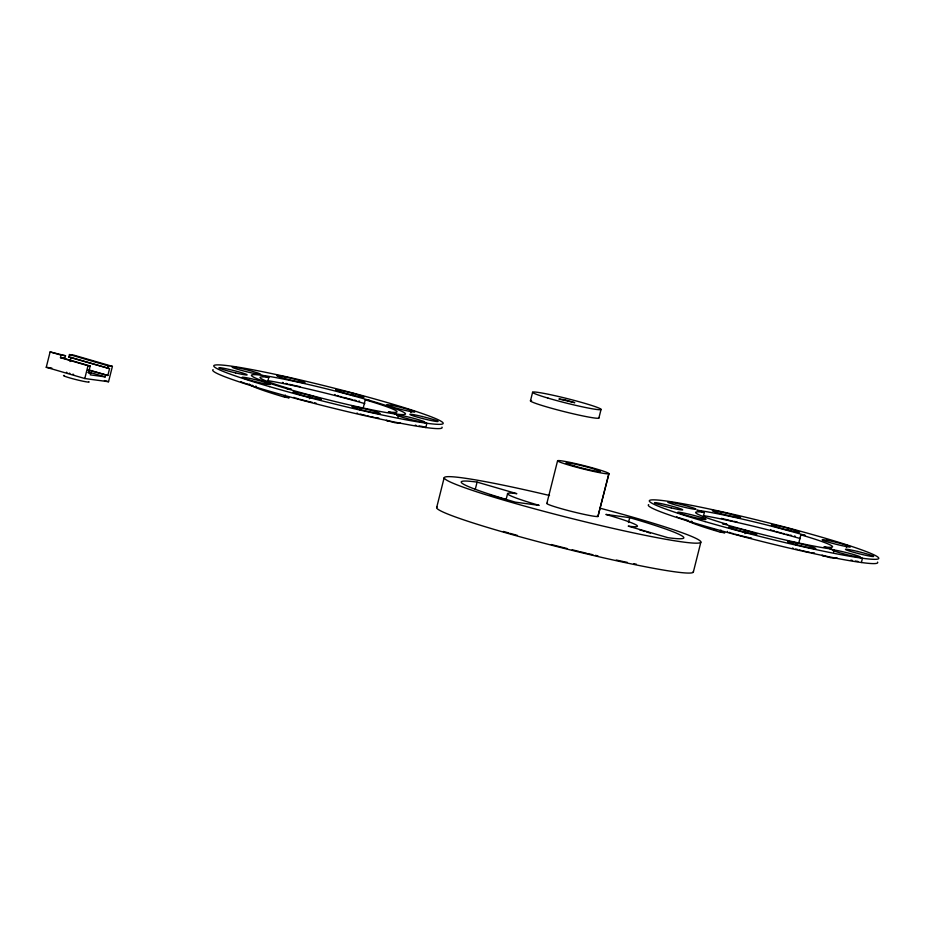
<?xml version="1.0" encoding="UTF-8"?>
<svg xmlns="http://www.w3.org/2000/svg" width="925" height="925" viewBox="0 0 925 925"><rect width="100%" height="100%" fill="white"/><g stroke="black" fill="none" stroke-linecap="round" stroke-linejoin="round"><path stroke-width="1.39" d="M87.748 369.954L107.843 375.469L109.555 368.636L68.82 357.119L69.468 354.553L73.861 355.154L112.399 366.369L108.537 381.736L84.788 378.522L46.25 367.294L50.112 351.928L65.525 355.732L64.877 358.287L60.483 357.697L61.119 355.131L65.525 355.732M69.988 361.513L71.017 357.408L109.555 368.636M84.788 378.522L88.002 365.71L90.211 366.011L88.488 372.844L90.685 373.133L90.257 374.845L105.219 376.88L105.647 375.168M107.358 368.335L108.005 365.78L112.399 366.369M267.556 382.268L268.782 377.388L261.44 375.249M284.865 379.03L285.397 376.903M249.415 384.176A79.4 5.122 14.1 0 0 282.53 396.536L284.784 397.207L285.316 395.067M309.401 398.71L310.199 395.507M352.564 395.553L353.096 393.414M359.987 409.925L360.53 407.786M363.12 408.387L365.259 399.854L369.665 400.444M398.074 417.163L398.617 415.036L394.559 413.857A79.4 5.122 14.1 0 1 288.901 389.252L284.669 388.003A79.4 5.122 14.1 0 1 259.971 375.064L262.423 375.377A79.4 5.122 14.1 0 1 368.081 399.982L372.312 401.23A79.4 5.122 14.1 0 1 397.01 414.157L394.559 413.857M410.862 412.527L411.394 410.388M436.669 507.547L444.173 477.658M475.253 489.429L477.092 482.11L516.832 493.684L516.034 493.58A66.958 4.324 14.1 0 0 536.824 504.703L539.148 505.374L515.341 502.148A114.688 7.4 14.1 0 1 477.092 482.11M530.464 400.86L532.603 392.316M506.033 499.789L507.571 493.696M546.848 503.454L557.578 460.766M598.914 417.938L601.065 409.393M547.126 503.292A26.467 1.711 14.1 0 0 568.759 510.704A26.467 1.711 14.1 0 0 597.92 516.508L608.916 473.658A26.467 1.711 14.1 0 0 571.766 462.766A26.467 1.711 14.1 0 0 568.181 464.87A26.467 1.711 14.1 0 0 608.638 473.82M597.92 516.508L608.916 473.658M628.48 522.533L629.705 517.653L605.887 514.427L608.211 515.109A66.958 4.324 14.1 0 1 629.012 526.232L628.214 526.117L667.954 537.691A114.688 7.4 14.1 0 0 629.705 517.653M703.139 517.248L704.364 512.369L697.022 510.23L698.005 510.357A79.4 5.122 14.1 0 1 803.652 534.962L805.236 535.425L800.842 534.835L798.691 543.368M693.357 572.032L700.872 542.143M720.436 514.011L720.968 511.883M685.413 519.607A79.4 5.122 14.1 0 0 718.101 531.517L720.367 532.187L720.899 530.048M744.972 533.69L745.781 530.488M788.135 530.534L788.667 528.395M795.569 544.906L796.101 542.767M833.656 552.144L834.188 550.017L830.13 548.837A79.4 5.122 14.1 0 1 724.483 524.232L722.506 523.654L726.911 524.244L725.119 523.712A70.578 4.556 14.1 0 1 703.162 512.219L704.364 512.369M846.433 547.507L846.976 545.368M861.383 562.516L862.458 558.249L858.4 557.058M598.105 516.439L598.186 516.347A26.467 1.711 14.1 0 0 597.423 515.699M268.782 377.388L267.591 377.238A70.578 4.556 14.1 0 0 289.537 388.731L291.329 389.263L286.935 388.673M830.13 548.837L831.298 548.988L823.955 546.848L824.973 546.976A70.578 4.556 14.1 0 0 803.016 535.471L800.842 534.835M68.82 357.119L71.017 357.408M284.784 397.207L289.19 397.808L287.397 397.276M46.25 367.294L51.835 368.058M720.367 532.187L724.761 532.788L722.968 532.257M806.091 551.577L805.663 551.485A14.557 0.937 14.1 0 1 803.004 550.872M345.707 397.993L345.256 397.877A14.557 0.937 14.1 0 1 343.51 397.392M302.81 400.086L303.261 400.201A14.557 0.937 14.1 0 0 309.667 401.785M781.29 532.973L780.839 532.858A14.557 0.937 14.1 0 1 779.081 532.372M738.393 535.066L738.844 535.182A14.557 0.937 14.1 0 0 741.596 535.887M395.715 414.007L388.373 411.868L389.39 411.995A70.578 4.556 14.1 0 0 367.445 400.49L365.259 399.854M422.829 422.078L426.876 423.268L425.812 427.535L423.107 426.749M69.468 354.553L108.005 365.78M50.112 351.928L61.119 355.131M62.68 357.998L90.211 366.011M60.483 357.697L88.002 365.71M89.945 370.254L107.843 375.469M88.696 372.07L105.219 376.88M87.933 372.336L90.685 373.133M104.409 380.533L108.537 381.736M490.019 495.048L506.461 499.835M680.395 518.185L679.782 517.988A14.557 0.937 14.1 0 1 678.719 517.618M244.512 383.112L244.212 383.008A14.557 0.937 14.1 0 1 242.674 382.464M88.615 381.609A13.239 0.856 14.1 0 1 75.85 379.551A13.239 0.856 14.1 0 1 64.322 375.481M73.618 374.417A13.239 0.856 14.1 0 1 72.832 374.197M69.884 373.353A13.239 0.856 14.1 0 1 69.213 373.157M66.935 372.417A13.239 0.856 14.1 0 1 66.473 372.255M877.559 562.123A118.25 7.631 14.1 0 1 761.136 541.264A118.25 7.631 14.1 0 1 648.679 504.634M857.984 561.417A14.557 0.937 14.1 0 1 857.567 561.359L857.093 561.302A14.557 0.937 14.1 0 1 855.371 561.024M852.48 560.457A14.557 0.937 14.1 0 1 850.838 560.099M837.206 558.076A79.4 5.122 14.1 0 1 830.442 557.683L821.805 555.382L822.822 555.509A70.578 4.556 14.1 0 0 824.742 555.717M715.95 530.118A70.578 4.556 14.1 0 1 713.788 529.435M795.095 536.118A14.557 0.937 14.1 0 1 794.459 536.014M791.546 535.436A14.557 0.937 14.1 0 1 789.892 535.078M788.146 534.685A14.557 0.937 14.1 0 1 786.331 534.257M784.493 533.806A14.557 0.937 14.1 0 1 782.643 533.332M778.237 532.141A14.557 0.937 14.1 0 1 775.89 531.447M774.491 531.019A14.557 0.937 14.1 0 1 772.733 530.43M771.092 529.794A14.557 0.937 14.1 0 1 770.606 529.551M692.073 521.411A14.557 0.937 14.1 0 1 691.148 521.191M688.385 520.486A14.557 0.937 14.1 0 1 687.483 520.243M685.714 519.769A14.557 0.937 14.1 0 1 684.038 519.295M683.24 519.064A14.557 0.937 14.1 0 1 681.043 518.393M677.493 517.144A14.557 0.937 14.1 0 1 676.614 516.613M703.717 515.664A79.4 5.122 14.1 0 1 800.403 538.604M751.562 538.096A14.557 0.937 14.1 0 1 750.187 537.841M748.649 537.529A14.557 0.937 14.1 0 1 746.128 536.974M745.249 536.766A14.557 0.937 14.1 0 1 742.521 536.118M737.942 534.939A14.557 0.937 14.1 0 1 735.352 534.234M733.745 533.771A14.557 0.937 14.1 0 1 732.276 533.32M730.97 532.904A14.557 0.937 14.1 0 1 729.339 532.349M727.559 531.54A14.557 0.937 14.1 0 1 727.432 531.378M814.509 552.942A14.557 0.937 14.1 0 1 811.56 552.664M809.629 552.317A14.557 0.937 14.1 0 1 806.519 551.682M801.166 550.421A14.557 0.937 14.1 0 1 799.316 549.959M797.489 549.485A14.557 0.937 14.1 0 1 795.72 549.011M793.222 548.305A14.557 0.937 14.1 0 1 792.447 548.074M736.994 521.873A14.557 0.937 14.1 0 1 733.768 521.295M732.207 520.972A14.557 0.937 14.1 0 1 731.386 520.787L730.542 520.602A14.557 0.937 14.1 0 1 729.663 520.405M728.773 520.197A14.557 0.937 14.1 0 1 725.107 519.307M724.183 519.075A14.557 0.937 14.1 0 1 721.465 518.358M268.146 380.695A79.4 5.122 14.1 0 1 364.82 403.624M315.992 403.115A14.557 0.937 14.1 0 1 314.604 402.861M312.257 402.375A14.557 0.937 14.1 0 1 310.557 401.993M302.359 399.97A14.557 0.937 14.1 0 1 299.769 399.253M298.162 398.791A14.557 0.937 14.1 0 1 296.023 398.132M294.798 397.727A14.557 0.937 14.1 0 1 293.768 397.368M400.409 423.13A79.4 5.122 14.1 0 1 394.859 422.702L386.234 420.401L387.251 420.528A70.578 4.556 14.1 0 0 389.159 420.736M378.764 417.984A14.557 0.937 14.1 0 1 375.989 417.684M374.047 417.337A14.557 0.937 14.1 0 1 370.937 416.701M369.214 416.308A14.557 0.937 14.1 0 1 367.422 415.892M365.583 415.452A14.557 0.937 14.1 0 1 362.82 414.747M361.918 414.504A14.557 0.937 14.1 0 1 360.137 414.03M357.651 413.325A14.557 0.937 14.1 0 1 356.877 413.093M256.491 386.43A14.557 0.937 14.1 0 1 255.566 386.211M252.802 385.505A14.557 0.937 14.1 0 1 251.901 385.262M250.132 384.788A14.557 0.937 14.1 0 1 248.455 384.314M247.657 384.083A14.557 0.937 14.1 0 1 245.472 383.413M241.922 382.164A14.557 0.937 14.1 0 1 241.043 381.574M441.977 427.142A118.25 7.631 14.1 0 1 325.554 406.283A118.25 7.631 14.1 0 1 213.108 369.653M422.413 426.437A14.557 0.937 14.1 0 1 421.985 426.39L421.511 426.321A14.557 0.937 14.1 0 1 419.129 425.916M416.1 425.303A14.557 0.937 14.1 0 1 415.267 425.118M300.255 386.696A14.557 0.937 14.1 0 1 297.434 386.153M296.636 385.991A14.557 0.937 14.1 0 1 295.803 385.806L294.959 385.621A14.557 0.937 14.1 0 1 293.202 385.216M292.288 385.008A14.557 0.937 14.1 0 1 289.537 384.326M287.698 383.863A14.557 0.937 14.1 0 1 285.894 383.378M283.327 382.672A14.557 0.937 14.1 0 1 282.518 382.441M359.513 401.138A14.557 0.937 14.1 0 1 358.888 401.034M355.963 400.456A14.557 0.937 14.1 0 1 354.31 400.097M352.564 399.704A14.557 0.937 14.1 0 1 349.835 399.045M348.91 398.825A14.557 0.937 14.1 0 1 346.158 398.12M341.845 396.929A14.557 0.937 14.1 0 1 340.308 396.467M338.92 396.039A14.557 0.937 14.1 0 1 337.151 395.449M335.243 394.686A14.557 0.937 14.1 0 1 334.873 394.466M286.172 396.906A70.578 4.556 14.1 0 1 283.79 396.189M598.591 417.545A35.289 2.278 14.1 0 1 562.758 411.255A35.289 2.278 14.1 0 1 531.551 400.513M599.597 508.068A132.333 8.545 14.1 0 1 678.083 541.31A132.333 8.545 14.1 0 1 464.651 487.695A132.333 8.545 14.1 0 1 549.519 495.488M693.218 571.419A132.333 8.545 14.1 0 1 562.932 548.074A132.333 8.545 14.1 0 1 437.074 507.073M639.522 529.759A114.688 7.4 14.1 0 1 645.072 531.47M646.413 531.887A114.688 7.4 14.1 0 1 650.31 533.124M636.4 564.238A123.522 7.967 14.1 0 1 633.856 563.73M627.3 562.377A123.522 7.967 14.1 0 1 624.595 561.822M623.23 561.533A123.522 7.967 14.1 0 1 616.258 560.03M597.932 555.925A123.522 7.967 14.1 0 1 595.411 555.335M592.879 554.746A123.522 7.967 14.1 0 1 587.768 553.543M586.485 553.243A123.522 7.967 14.1 0 1 580.021 551.693M578.726 551.381A123.522 7.967 14.1 0 1 572.217 549.785M566.99 548.502A123.522 7.967 14.1 0 1 551.335 544.536M517.376 535.413A123.522 7.967 14.1 0 1 510.288 533.413M508.9 533.02A123.522 7.967 14.1 0 1 503.431 531.436M336.076 389.922L335.937 389.945A14.557 0.937 14.1 0 0 346.332 393.611L347.233 393.842A14.557 0.937 14.1 0 0 363.328 397.23L363.594 397.23A14.557 0.937 14.1 0 0 353.547 393.541L352.645 393.298A14.557 0.937 14.1 0 0 336.076 389.922M321.044 399.288L320.906 399.311A14.557 0.937 14.1 0 1 304.337 395.935L303.435 395.692A14.557 0.937 14.1 0 1 293.387 392.003L293.653 392.003A14.557 0.937 14.1 0 1 309.748 395.391L310.65 395.623A14.557 0.937 14.1 0 1 321.044 399.288M771.658 524.903L771.508 524.926A14.557 0.937 14.1 0 0 781.903 528.591L782.804 528.822A14.557 0.937 14.1 0 0 798.899 532.21L799.165 532.21A14.557 0.937 14.1 0 0 789.118 528.522L788.227 528.279A14.557 0.937 14.1 0 0 771.658 524.903M756.627 534.268L756.477 534.292A14.557 0.937 14.1 0 1 739.919 530.915L739.017 530.673A14.557 0.937 14.1 0 1 728.969 526.984L729.235 526.984A14.557 0.937 14.1 0 1 745.33 530.372L746.232 530.603A14.557 0.937 14.1 0 1 756.627 534.268M564.851 399.82L558.908 399.01L574.76 402.699L564.851 399.82M234.395 367.179L233.921 367.121A14.557 0.937 14.1 0 0 239.402 369.803L240.222 370.046A14.557 0.937 14.1 0 0 258.133 374.163L258.607 374.232A14.557 0.937 14.1 0 0 254.676 372L253.912 371.769A14.557 0.937 14.1 0 0 234.395 367.179M398.848 415.071L398.374 415.001A14.557 0.937 14.1 0 0 402.306 417.233L403.069 417.464A14.557 0.937 14.1 0 0 422.586 422.054L423.06 422.112A14.557 0.937 14.1 0 0 417.58 419.43L416.759 419.187A14.557 0.937 14.1 0 0 398.848 415.071M669.966 502.159L669.492 502.102A14.557 0.937 14.1 0 0 674.984 504.784L675.805 505.027A14.557 0.937 14.1 0 0 693.704 509.143L694.178 509.212A14.557 0.937 14.1 0 0 690.247 506.981L689.495 506.75A14.557 0.937 14.1 0 0 669.966 502.159M834.431 550.051L833.957 549.982A14.557 0.937 14.1 0 0 837.888 552.213L838.651 552.445A14.557 0.937 14.1 0 0 858.169 557.035L858.643 557.093A14.557 0.937 14.1 0 0 853.151 554.41L852.33 554.168A14.557 0.937 14.1 0 0 834.431 550.051M391.136 405.254L390.477 405.138A14.557 0.937 14.1 0 0 389.818 406.248L390.419 406.445A14.557 0.937 14.1 0 0 408.942 411.209L409.683 411.347A14.557 0.937 14.1 0 0 411.706 410.492L411.093 410.295A14.557 0.937 14.1 0 0 391.136 405.254M266.504 384.095L265.845 383.979A14.557 0.937 14.1 0 1 245.888 378.938L245.287 378.741A14.557 0.937 14.1 0 1 247.299 377.886L248.039 378.024A14.557 0.937 14.1 0 1 266.562 382.788L267.163 382.985A14.557 0.937 14.1 0 1 266.504 384.095M826.719 540.235L826.06 540.119A14.557 0.937 14.1 0 0 825.389 541.229L826.002 541.426A14.557 0.937 14.1 0 0 844.525 546.189L845.253 546.328A14.557 0.937 14.1 0 0 847.277 545.472L846.676 545.276A14.557 0.937 14.1 0 0 826.719 540.235M702.075 519.075L701.416 518.96A14.557 0.937 14.1 0 1 681.471 513.918L680.858 513.722A14.557 0.937 14.1 0 1 682.881 512.866L683.61 513.005A14.557 0.937 14.1 0 1 702.133 517.769L702.746 517.965A14.557 0.937 14.1 0 1 702.075 519.075M285.825 376.995L284.969 376.81A14.557 0.937 14.1 0 0 278.124 376.382L278.541 376.544A14.557 0.937 14.1 0 0 296.035 381.354L296.879 381.539A14.557 0.937 14.1 0 0 304.394 382.256L304.094 382.118A14.557 0.937 14.1 0 0 285.825 376.995M360.947 407.879L360.103 407.694A14.557 0.937 14.1 0 0 352.587 406.977L352.887 407.116A14.557 0.937 14.1 0 0 371.156 412.238L372.012 412.423A14.557 0.937 14.1 0 0 378.857 412.851L378.441 412.689A14.557 0.937 14.1 0 0 360.947 407.879M721.396 511.976L720.552 511.791A14.557 0.937 14.1 0 0 713.695 511.363L714.112 511.525A14.557 0.937 14.1 0 0 731.606 516.335L732.461 516.52A14.557 0.937 14.1 0 0 739.977 517.237L739.665 517.098A14.557 0.937 14.1 0 0 721.396 511.976M796.529 542.859L795.673 542.674A14.557 0.937 14.1 0 0 788.158 541.957L788.47 542.096A14.557 0.937 14.1 0 0 806.739 547.218L807.583 547.403A14.557 0.937 14.1 0 0 814.439 547.831L814.023 547.669A14.557 0.937 14.1 0 0 796.529 542.859M422.262 416.528L421.349 416.308A14.557 0.937 14.1 0 0 409.879 414.446L409.96 414.527A14.557 0.937 14.1 0 0 423.835 418.852L424.76 419.071A14.557 0.937 14.1 0 0 438.068 421.384L437.988 421.303A14.557 0.937 14.1 0 0 422.262 416.528M235.632 372.925L234.719 372.706A14.557 0.937 14.1 0 1 218.994 367.93L218.913 367.849A14.557 0.937 14.1 0 1 232.221 370.162L233.146 370.382A14.557 0.937 14.1 0 1 247.021 374.706L247.102 374.787A14.557 0.937 14.1 0 1 235.632 372.925M857.845 551.508L856.932 551.288A14.557 0.937 14.1 0 0 845.45 549.427L845.531 549.508A14.557 0.937 14.1 0 0 859.418 553.832L860.343 554.052A14.557 0.937 14.1 0 0 873.651 556.364L873.57 556.283A14.557 0.937 14.1 0 0 857.845 551.508M671.203 507.906L670.29 507.686A14.557 0.937 14.1 0 1 654.565 502.911L654.484 502.83A14.557 0.937 14.1 0 1 667.792 505.131L668.717 505.362A14.557 0.937 14.1 0 1 682.604 509.687L682.685 509.767A14.557 0.937 14.1 0 1 671.203 507.906M705.116 521.607A118.25 7.631 14.1 0 0 878.75 558.399A118.25 7.631 14.1 0 0 708.342 508.785A118.25 7.631 14.1 0 0 705.116 521.607M269.545 386.627A118.25 7.631 14.1 0 0 443.167 423.419A118.25 7.631 14.1 0 0 272.759 373.804A118.25 7.631 14.1 0 0 269.545 386.627M548.074 398.132A35.289 2.278 14.1 0 0 601.007 409.532A35.289 2.278 14.1 0 0 551.416 394.906A35.289 2.278 14.1 0 0 548.074 398.132M574.448 466.015A17.633 1.133 14.1 0 0 600.348 471.507A17.633 1.133 14.1 0 0 574.934 464.107A17.633 1.133 14.1 0 0 574.448 466.015"/></g></svg>
